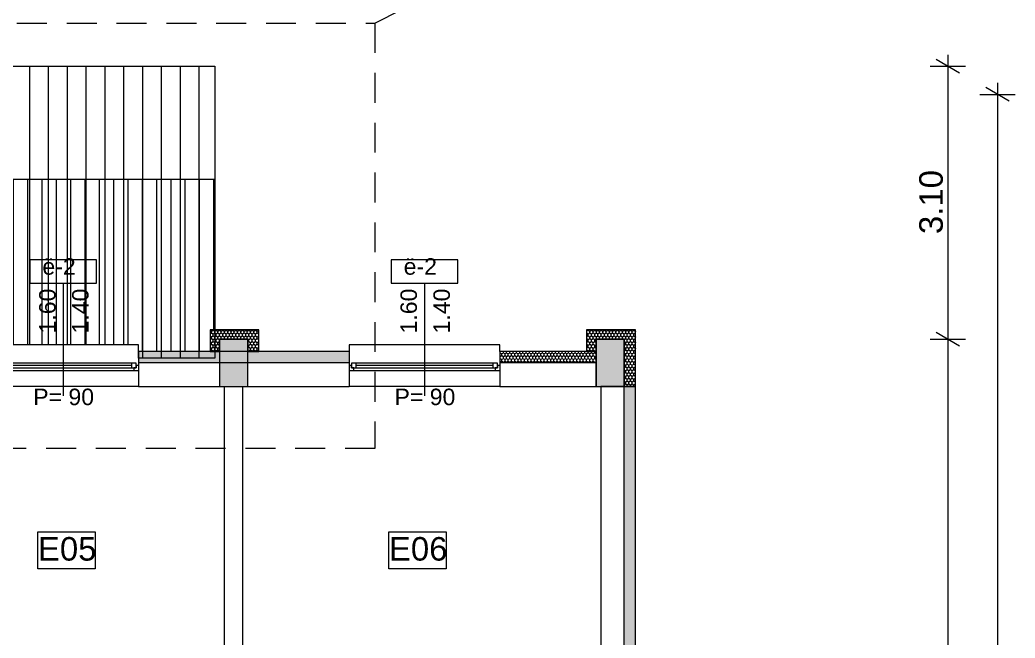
# Model space of a CAD drawing. Header units: feet. Extents: x 2796058 to 2855058, y -67651 to -26651.
# Drawn here: x 2828749 to 2839318, y -41532 to -34967 of the extents above; entities that cross this region are included whole.
import ezdxf
from ezdxf.enums import TextEntityAlignment as Align

# ---------------------------------------------------------------- set-up
doc = ezdxf.new("R2010")
doc.units = ezdxf.units.FT
doc.header["$MEASUREMENT"] = 0
doc.linetypes.add('Long Dashed', pattern=[529.166651, 317.499995, -211.666656])
for name, color, linetype in [('0_muret e jashtme', 7, 'Continuous'), ('Dimensioning - General', 7, 'Continuous'), ('Exterior walls', 7, 'Continuous')]:
    doc.layers.add(name, color=color, linetype=linetype)
for name, color, linetype, lineweight in [('0_muret e jashtme_Pen_No__1', 7, 'Continuous', 0), ('0_muret e jashtme_Pen_No__19', 255, 'Continuous', 0), ('ARCHICAD Window Markers_Pen_No__20', 1, 'Continuous', 0), ('ARCHICAD Windows_Pen_No__20', 1, 'Continuous', 0), ('Dimensioning - General_Pen_No__1', 7, 'Continuous', 0), ('Exterior walls_Pen_No__1', 7, 'Continuous', 0), ('Shell - Roof_Pen_No__21', 7, 'Continuous', 0), ('Structural - Bearing_Pen_No__1', 7, 'Continuous', 0), ('Text blocks_Pen_No__2', 8, 'Continuous', 0)]:
    doc.layers.add(name, color=color, linetype=linetype, lineweight=lineweight)
for name, color, linetype, lineweight, true_color in [('0_muret e jashtme_Pen_No__14', 7, 'Continuous', 0, 0xbd8b17), ('Structural - Bearing_Pen_No__104', 7, 'Continuous', 0, 0x96e196), ('Structural - Bearing_Pen_No__105', 7, 'Continuous', 0, 0xcae6ff)]:
    doc.layers.add(name, color=color, linetype=linetype, lineweight=lineweight, true_color=true_color)
doc.styles.add('GENERATED_STYLE_1', font='arial.ttf')
doc.dimstyles.new('GENERATED_STYLE__1', dxfattribs={"dimtxt": 250, "dimasz": 190, "dimexe": 0.18, "dimexo": 3, "dimgap": 0.09, "dimtad": 1, "dimtih": 1, "dimtoh": 1, "dimlfac": 0.001, "dimzin": 0, "dimdsep": 46, "dimtxsty": 'GENERATED_STYLE_1', "dimblk": 'ARROWHEAD_2', "dimblk1": 'ARROWHEAD_2', "dimblk2": 'ARROWHEAD_2', "dimcen": 0.09, "dimclrd": 7, "dimclre": 7, "dimclrt": 7, "dimadec": 0, "dimazin": 0, "dimtfac": 1, "dimtdec": 4, "dimtmove": 0, "dimatfit": 3, "dimfxl": 1, "dimtolj": 1, "dimtzin": 0, "dimarcsym": 0})
doc.dimstyles.new('GENERATED_STYLE__2', dxfattribs={"dimtxt": 250, "dimasz": 190, "dimexe": 0.18, "dimexo": 3, "dimgap": 0.09, "dimtad": 1, "dimlfac": 0.001, "dimzin": 0, "dimdsep": 46, "dimtxsty": 'GENERATED_STYLE_1', "dimblk": 'ARROWHEAD_2', "dimblk1": 'ARROWHEAD_2', "dimblk2": 'ARROWHEAD_2', "dimcen": 0.09, "dimclrd": 7, "dimclre": 7, "dimclrt": 7, "dimadec": 0, "dimazin": 0, "dimtfac": 1, "dimtdec": 4, "dimtmove": 0, "dimatfit": 3, "dimfxl": 1, "dimtolj": 1, "dimtzin": 0, "dimarcsym": 0})
pattern_1 = [(90, (2247653.822, -76424.967), (-34.6410162, 0), [20, -40]), (90, (2247636.502, -76394.967), (-34.6410162, 0), [20, -40]), (150, (2247653.822, -76404.967), (17.320508, 30), [20, -40]), (150, (2247619.18, -76404.967), (17.320508, 30), [20, -40]), (210, (2247653.822, -76424.967), (-17.320508, 30), [20, -40]), (210, (2247619.18, -76424.967), (-17.320508, 30), [20, -40])]

# ---------------------------------------------------------------- blocks, each defined once
blk = doc.blocks.new('Window 22_2')
at = {"layer": 'ARCHICAD Windows_Pen_No__20', "color": 1, "linetype": 'Continuous', "lineweight": 0}
for p, q in [((-800, 150), (-800, 220)), ((-800, 220), (800, 220)), ((800, 220), (800, 150)), ((-800, 150), (-800, 30)), ((800, 150), (800, 30)), ((-800, 30), (-800, 0)), ((-800, 0), (-775, 0)), ((-800, 0), (-800, -50)), ((-800, 0), (-800, -50)), ((-775, 25), (-725, 25)), ((-775, -25), (-775, 25)), ((-775, 0), (-775, -25)), ((-725, 25), (725, 25)), ((-725, 25), (-725, -25)), ((-725, 25), (725, 25)), ((-725, 0), (725, 0)), ((725, -25), (725, 25)), ((725, 25), (775, 25)), ((775, 25), (775, -25)), ((775, -25), (775, 0)), ((775, 0), (800, 0)), ((800, 30), (800, 0)), ((800, 0), (800, -50)), ((800, 0), (800, -50)), ((-750, -50), (-800, -50)), ((-800, -50), (-800, -220)), ((-775, -25), (-750, -25)), ((-725, -25), (-775, -25)), ((-750, -25), (-750, -50)), ((750, -50), (-750, -50)), ((725, -25), (-725, -25)), ((775, -25), (725, -25)), ((750, -50), (750, -25)), ((750, -25), (775, -25)), ((800, -50), (750, -50)), ((800, -50), (800, -220)), ((-800, -220), (800, -220))]:
    blk.add_line(p, q, dxfattribs=at)
blk = doc.blocks.new('W Marker 22')
at = {"layer": 'ARCHICAD Window Markers_Pen_No__20', "color": 1, "linetype": 'Continuous', "lineweight": 0}
for p, q in [((354, 975), (-354, 975)), ((-354, 975), (-354, 725)), ((354, 725), (354, 975)), ((-354, 725), (354, 725)), ((0, 725), (0, -470))]:
    blk.add_line(p, q, dxfattribs=at)
at = {"layer": 'ARCHICAD Window Markers_Pen_No__20', "color": 1, "lineweight": 0, "style": 'GENERATED_STYLE_1'}
for tag, rotation, p in [('AC_MarkerText_1', 180, (220, 1055)), ('AC_MarkerText_2_0', 270, (-322, 657)), ('AC_MarkerText_2_1', 270, (28, 657)), ('AC_MarkerText_4', 180, (417, -328))]:
    blk.add_attdef(tag, text='', height=175, rotation=rotation, dxfattribs=at).set_placement(p, align=Align.BOTTOM_LEFT)
blk = doc.blocks.new('Wall_4', base_point=(2819918, -38859))
at = {"layer": '0_muret e jashtme_Pen_No__14', "linetype": 'Continuous', "lineweight": 0, "true_color": 0xbd8b17}
h = blk.add_hatch(dxfattribs=at)
h.set_pattern_fill('STYROFOAM_SM_INSULATION', color=42, style=0, pattern_type=2)
h.set_pattern_definition(pattern_1)
h.paths.add_polyline_path([(2832245, -38489), (2830008, -38489), (2830008, -38609), (2832245, -38609)])
h = blk.add_hatch(dxfattribs=at)
h.set_pattern_fill('STYROFOAM_SM_INSULATION', color=42, style=0, pattern_type=2)
h.set_pattern_definition(pattern_1)
h.paths.add_polyline_path([(2833845, -38609), (2834868, -38609), (2834868, -38489), (2833845, -38489)])
at = {"layer": '0_muret e jashtme_Pen_No__1', "color": 7, "linetype": 'Continuous', "lineweight": 0}
for p, q in [((2830008, -38489), (2830008, -38609)), ((2832245, -38489), (2832245, -38609)), ((2833845, -38489), (2833845, -38609)), ((2832245, -38609), (2830008, -38609)), ((2830008, -38609), (2830008, -38639)), ((2830008, -38639), (2830008, -38689)), ((2832245, -38609), (2832245, -38639)), ((2832245, -38639), (2832245, -38689)), ((2834868, -38609), (2833845, -38609)), ((2833845, -38609), (2833845, -38639)), ((2833845, -38639), (2833845, -38689)), ((2830008, -38689), (2830008, -38859)), ((2832245, -38689), (2832245, -38859)), ((2833845, -38689), (2833845, -38859))]:
    blk.add_line(p, q, dxfattribs=at)
at = {"layer": '0_muret e jashtme_Pen_No__1', "color": 7, "linetype": 'Continuous', "lineweight": 0, "flags": 128}
for points in [[(2832245, -38489), (2830008, -38489)], [(2834868, -38489), (2833845, -38489)], [(2834868, -38859), (2834868, -38489)], [(2830008, -38859), (2830918, -38859)], [(2831118, -38859), (2832245, -38859)], [(2833845, -38859), (2834868, -38859)]]:
    blk.add_lwpolyline(points, dxfattribs=at)
at = {"layer": 'ARCHICAD Window Markers_Pen_No__20', "color": 1, "linetype": 'Continuous', "lineweight": 0}
ref = blk.add_blockref('W Marker 22', (2829208, -38489), dxfattribs=at)
ref.add_attrib('AC_MarkerText_1', 'ë-2', dxfattribs={"color": 1, "lineweight": 0, "height": 175, "style": 'GENERATED_STYLE_1'}).set_placement((2828988, -37726), align=Align.BOTTOM_LEFT)
ref.add_attrib('AC_MarkerText_2', '1.60', dxfattribs={"color": 1, "lineweight": 0, "height": 175, "rotation": 90, "style": 'GENERATED_STYLE_1'}).set_placement((2829181, -38297), align=Align.BOTTOM_LEFT)
ref.add_attrib('AC_MarkerText_3', '1.40', dxfattribs={"color": 1, "lineweight": 0, "height": 175, "rotation": 90, "style": 'GENERATED_STYLE_1'}).set_placement((2829531, -38297), align=Align.BOTTOM_LEFT)
ref.add_attrib('AC_MarkerText_4', 'P= 90', dxfattribs={"color": 1, "lineweight": 0, "height": 175, "style": 'GENERATED_STYLE_1'}).set_placement((2828891, -39111), align=Align.BOTTOM_LEFT)
ref = blk.add_blockref('W Marker 22', (2833045, -38489), dxfattribs=at)
ref.add_attrib('AC_MarkerText_1', 'ë-2', dxfattribs={"color": 1, "lineweight": 0, "height": 175, "style": 'GENERATED_STYLE_1'}).set_placement((2832825, -37726), align=Align.BOTTOM_LEFT)
ref.add_attrib('AC_MarkerText_2', '1.60', dxfattribs={"color": 1, "lineweight": 0, "height": 175, "rotation": 90, "style": 'GENERATED_STYLE_1'}).set_placement((2833018, -38297), align=Align.BOTTOM_LEFT)
ref.add_attrib('AC_MarkerText_3', '1.40', dxfattribs={"color": 1, "lineweight": 0, "height": 175, "rotation": 90, "style": 'GENERATED_STYLE_1'}).set_placement((2833368, -38297), align=Align.BOTTOM_LEFT)
ref.add_attrib('AC_MarkerText_4', 'P= 90', dxfattribs={"color": 1, "lineweight": 0, "height": 175, "style": 'GENERATED_STYLE_1'}).set_placement((2832728, -39111), align=Align.BOTTOM_LEFT)
at = {"layer": 'ARCHICAD Windows_Pen_No__20', "color": 1, "linetype": 'Continuous', "lineweight": 0, "xscale": -1, "zscale": 1000}
for p in [(2829208, -38639), (2833045, -38639)]:
    blk.add_blockref('Window 22_2', p, dxfattribs=at)
blk = doc.blocks.new('Window 22')
at = {"layer": 'ARCHICAD Windows_Pen_No__20', "color": 1, "linetype": 'Continuous', "lineweight": 0}
for p, q in [((-400, 150), (-400, 220)), ((-400, 220), (400, 220)), ((400, 220), (400, 150)), ((-400, 150), (-400, 30)), ((400, 150), (400, 30)), ((-400, 30), (-400, 0)), ((-400, 0), (-375, 0)), ((-400, 0), (-400, -50)), ((-400, 0), (-400, -50)), ((-375, 25), (-325, 25)), ((-375, -25), (-375, 25)), ((-375, 0), (-375, -25)), ((-325, 25), (325, 25)), ((-325, 25), (-325, -25)), ((-325, 25), (325, 25)), ((-325, 0), (325, 0)), ((325, -25), (325, 25)), ((325, 25), (375, 25)), ((375, 25), (375, -25)), ((375, -25), (375, 0)), ((375, 0), (400, 0)), ((400, 30), (400, 0)), ((400, 0), (400, -50)), ((400, 0), (400, -50)), ((-350, -50), (-400, -50)), ((-400, -50), (-400, -220)), ((-375, -25), (-350, -25)), ((-325, -25), (-375, -25)), ((-350, -25), (-350, -50)), ((350, -50), (-350, -50)), ((325, -25), (-325, -25)), ((375, -25), (325, -25)), ((350, -50), (350, -25)), ((350, -25), (375, -25)), ((400, -50), (350, -50)), ((400, -50), (400, -220)), ((-400, -220), (400, -220))]:
    blk.add_line(p, q, dxfattribs=at)
blk = doc.blocks.new('Wall_6', base_point=(2834918, -38859))
at = {"layer": '0_muret e jashtme_Pen_No__14', "linetype": 'Continuous', "lineweight": 0, "true_color": 0xbd8b17}
h = blk.add_hatch(dxfattribs=at)
h.set_pattern_fill('STYROFOAM_SM_INSULATION', color=42, style=0, pattern_type=2)
h.set_pattern_definition(pattern_1)
h.paths.add_polyline_path([(2835168, -38859), (2835168, -43309), (2835288, -43309), (2835288, -38859)])
h = blk.add_hatch(dxfattribs=at)
h.set_pattern_fill('STYROFOAM_SM_INSULATION', color=42, style=0, pattern_type=2)
h.set_pattern_definition(pattern_1)
h.paths.add_polyline_path([(2835288, -44109), (2835168, -44109), (2835168, -49209), (2835288, -49329)])
at = {"layer": '0_muret e jashtme_Pen_No__1', "color": 7, "linetype": 'Continuous', "lineweight": 0}
for p, q in [((2835168, -43309), (2835168, -38859)), ((2835088, -43309), (2834918, -43309)), ((2835138, -43309), (2835088, -43309)), ((2835168, -43309), (2835138, -43309)), ((2835288, -43309), (2835168, -43309)), ((2835088, -44109), (2834918, -44109)), ((2835138, -44109), (2835088, -44109)), ((2835168, -44109), (2835138, -44109)), ((2835168, -49209), (2835168, -44109)), ((2835288, -44109), (2835168, -44109))]:
    blk.add_line(p, q, dxfattribs=at)
at = {"layer": '0_muret e jashtme_Pen_No__1', "color": 7, "linetype": 'Continuous', "lineweight": 0, "flags": 128}
for points in [[(2834918, -38859), (2834918, -42509)], [(2835288, -38859), (2834918, -38859)], [(2835288, -43309), (2835288, -38859)], [(2834918, -42759), (2834918, -43309)], [(2834918, -44109), (2834918, -44659)], [(2835288, -49329), (2835288, -44109)], [(2834918, -44859), (2834918, -48959)]]:
    blk.add_lwpolyline(points, dxfattribs=at)
at = {"layer": 'ARCHICAD Window Markers_Pen_No__20', "color": 1, "linetype": 'Continuous', "lineweight": 0}
ref = blk.add_blockref('W Marker 22', (2835288, -43709), dxfattribs=dict(at, rotation=270))
ref.add_attrib('AC_MarkerText_1', 'ë-6', dxfattribs={"color": 1, "lineweight": 0, "height": 175, "rotation": 90, "style": 'GENERATED_STYLE_1'}).set_placement((2836286, -43872), align=Align.BOTTOM_LEFT)
ref.add_attrib('AC_MarkerText_2', '80', dxfattribs={"color": 1, "lineweight": 0, "height": 175, "rotation": 360, "style": 'GENERATED_STYLE_1'}).set_placement((2835623, -43975), align=Align.BOTTOM_LEFT)
ref.add_attrib('AC_MarkerText_2_1', '80', dxfattribs={"color": 1, "lineweight": 0, "height": 175, "rotation": 360, "style": 'GENERATED_STYLE_1'}).set_placement((2835623, -43625), align=Align.BOTTOM_LEFT)
ref.add_attrib('AC_MarkerText_4', 'P= 1.30', dxfattribs={"color": 1, "lineweight": 0, "height": 175, "rotation": 90, "style": 'GENERATED_STYLE_1'}).set_placement((2834903, -44069), align=Align.BOTTOM_LEFT)
at = {"layer": 'ARCHICAD Windows_Pen_No__20', "color": 1, "linetype": 'Continuous', "lineweight": 0, "xscale": -1, "zscale": 1000, "rotation": 269.9999999521411}
blk.add_blockref('Window 22', (2835138, -43709), dxfattribs=at)
blk = doc.blocks.new('Wall_9', base_point=(2831118, -38859))
at = {"layer": '0_muret e jashtme_Pen_No__1', "color": 7, "linetype": 'Continuous', "lineweight": 0, "flags": 128}
for points in [[(2830918, -38859), (2830918, -42509)], [(2831118, -42509), (2831118, -38859)]]:
    blk.add_lwpolyline(points, dxfattribs=at)
blk = doc.blocks.new('Line_7', base_point=(2832520, -35000))
at = {"layer": 'Exterior walls_Pen_No__1', "color": 7, "linetype": 'Continuous', "lineweight": 0}
for p, q in [((2838418, -32029), (2838150, -31940)), ((2838330, -32298), (2838150, -31940)), ((2838418, -32029), (2838330, -32298))]:
    blk.add_line(p, q, dxfattribs=at)
at = {"layer": 'Exterior walls_Pen_No__1', "color": 7, "linetype": 'Long Dashed', "lineweight": 0}
blk.add_line((2832520, -35000), (2838240, -32119), dxfattribs=at)
blk = doc.blocks.new('*D95', base_point=(2247654, -76425))
at = {"layer": 'Dimensioning - General_Pen_No__1', "color": 7, "linetype": 'Continuous', "lineweight": 0, "transparency": 16777216}
for p, q in [((2835288, -34079), (2835288, -34454)), ((2819596, -34392), (2819740, -34142)), ((2835216, -34392), (2835360, -34142)), ((2835288, -34267), (2819668, -34267)), ((2835410, -34267), (2835288, -34267))]:
    blk.add_line(p, q, dxfattribs=at)
at = {"layer": 'Dimensioning - General_Pen_No__1', "color": 7, "lineweight": 0, "transparency": 16777216, "char_height": 250, "attachment_point": 7, "style": 'GENERATED_STYLE_1'}
for s, insert in [('\\A1;10', (2819740, -34217)), ('\\A1;15.55', (2827240, -34217))]:
    blk.add_mtext(s, dxfattribs=dict(at, insert=insert))
blk = doc.blocks.new('ARROWHEAD_2')
at = {"color": 0, "linetype": 'Continuous', "lineweight": 0}
for p, q in [((-0.378, -0.655), (0.378, 0.655)), ((0, 0), (-1, 0))]:
    blk.add_line(p, q, dxfattribs=at)
blk = doc.blocks.new('*D99', base_point=(2247654, -76425))
at = {"layer": 'Dimensioning - General_Pen_No__1', "color": 7, "linetype": 'Continuous', "lineweight": 0, "transparency": 16777216}
for p, q in [((2804018, -33473), (2804018, -33848)), ((2835288, -33473), (2835288, -33848)), ((2804090, -33535), (2803946, -33785)), ((2835216, -33785), (2835360, -33535)), ((2804018, -33660), (2803896, -33660)), ((2835288, -33660), (2804018, -33660)), ((2835410, -33660), (2835288, -33660))]:
    blk.add_line(p, q, dxfattribs=at)
at = {"layer": 'Dimensioning - General_Pen_No__1', "color": 7, "lineweight": 0, "transparency": 16777216, "insert": (2819226, -33610), "char_height": 250, "attachment_point": 7, "style": 'GENERATED_STYLE_1'}
blk.add_mtext('\\A1;31.20', dxfattribs=at)
blk = doc.blocks.new('*D103', base_point=(2247654, -76425))
at = {"layer": 'Dimensioning - General_Pen_No__1', "color": 7, "linetype": 'Continuous', "lineweight": 0, "transparency": 16777216}
for p, q in [((2838729, -35531), (2838479, -35386)), ((2838604, -35336), (2838604, -35459)), ((2838416, -35459), (2838791, -35459)), ((2838604, -35459), (2838604, -38359)), ((2838416, -38359), (2838791, -38359)), ((2838729, -38431), (2838479, -38286)), ((2838604, -38359), (2838604, -49140))]:
    blk.add_line(p, q, dxfattribs=at)
at = {"layer": 'Dimensioning - General_Pen_No__1', "color": 7, "lineweight": 0, "transparency": 16777216, "insert": (2838554, -37241), "char_height": 250, "attachment_point": 7, "rotation": 90, "style": 'GENERATED_STYLE_1'}
blk.add_mtext('\\A1;3.10', dxfattribs=at)
blk = doc.blocks.new('*D105', base_point=(2247654, -76425))
at = {"layer": 'Dimensioning - General_Pen_No__1', "color": 7, "linetype": 'Continuous', "lineweight": 0, "transparency": 16777216}
for p, q in [((2839256, -35831), (2839006, -35686)), ((2839131, -35636), (2839131, -35759)), ((2838943, -35759), (2839318, -35759)), ((2839131, -35759), (2839131, -49140)), ((2838943, -49140), (2839318, -49140)), ((2839006, -49068), (2839256, -49212)), ((2839131, -49140), (2839131, -49262))]:
    blk.add_line(p, q, dxfattribs=at)
at = {"layer": 'Dimensioning - General_Pen_No__1', "color": 7, "lineweight": 0, "transparency": 16777216, "insert": (2839081, -42877), "char_height": 250, "attachment_point": 7, "rotation": 90, "style": 'GENERATED_STYLE_1'}
blk.add_mtext('\\A1;14.00', dxfattribs=at)

msp = doc.modelspace()

# ---------------------------------------------------------------- hatches: boundary and pattern name
at = {"layer": '0_muret e jashtme_Pen_No__14', "linetype": 'Continuous', "lineweight": 0, "true_color": 0xbd8b17}
h = msp.add_hatch(dxfattribs=at)
h.set_pattern_fill('STYROFOAM_SM_INSULATION', color=42, style=0, pattern_type=2)
h.set_pattern_definition(pattern_1)
h.paths.add_polyline_path([(2831288.173, -38488.549), (2831288.173, -38258.069), (2830768.173, -38258.069), (2830768.173, -38488.549), (2830868.173, -38488.549), (2830868.173, -38358.549), (2831168.173, -38358.549), (2831168.173, -38488.549)])
h = msp.add_hatch(dxfattribs=at)
h.set_pattern_fill('STYROFOAM_SM_INSULATION', color=42, style=0, pattern_type=2)
h.set_pattern_definition(pattern_1)
h.paths.add_polyline_path([(2835288.173, -38858.549), (2835288.173, -38258.069), (2834768.173, -38258.069), (2834768.173, -38488.549), (2834868.173, -38488.549), (2834868.173, -38358.549), (2835168.173, -38358.549), (2835168.173, -38858.549)])
at = {"layer": '0_muret e jashtme_Pen_No__19', "linetype": 'Continuous', "lineweight": 0}
for points in [[(2831168.173, -38858.549), (2831168.173, -38358.549), (2830868.173, -38358.549), (2830868.173, -38858.549)], [(2835168.173, -38858.549), (2835168.173, -38358.549), (2834868.173, -38358.549), (2834868.173, -38858.549)]]:
    msp.add_hatch(color=255, dxfattribs=at).paths.add_polyline_path(points)
at = {"layer": 'Structural - Bearing_Pen_No__104', "linetype": 'Continuous', "lineweight": 0, "true_color": 0x96e196}
h = msp.add_hatch(dxfattribs=at)
h.set_pattern_fill('PLANK_FLOOR', color=81, style=0, pattern_type=2)
h.set_pattern_definition([(90, (2823058.01, -37821.34), (-152, 0), [])])
h.paths.add_polyline_path([(2823568.173, -38258.069), (2823568.173, -36658.549), (2830818.173, -36658.549), (2830818.173, -38258.069), (2830768.173, -38258.069), (2830768.173, -38488.549), (2830008.113, -38488.549), (2830008.113, -38418.549), (2828408.113, -38418.549), (2828408.113, -38488.549), (2827688.173, -38488.549), (2827688.173, -38258.069), (2827168.173, -38258.069), (2827168.173, -38488.549), (2826375.075, -38488.549), (2826375.075, -38418.549), (2824775.075, -38418.549), (2824775.075, -38488.549), (2824088.173, -38488.549), (2824088.173, -38258.069), (2823618.173, -38258.069)])
at = {"layer": 'Structural - Bearing_Pen_No__105', "linetype": 'Continuous', "lineweight": 0, "true_color": 0xcae6ff}
h = msp.add_hatch(dxfattribs=at)
h.set_pattern_fill('SOLDIER_COURSE', color=254, style=0, pattern_type=2)
h.set_pattern_definition([(90, (2247653.82, -76424.97), (-200, 0), [])])
h.paths.add_polyline_path([(2824119.462, -35458.549), (2830818.173, -35458.549), (2830818.173, -38559.095), (2830008.113, -38558.549), (2830008.113, -38418.549), (2828408.113, -38418.549), (2828408.113, -38558.549), (2827618.173, -38559.095), (2827618.173, -38308.549), (2827218.173, -38308.549), (2827218.173, -38558.549), (2826375.075, -38558.549), (2826375.075, -38418.549), (2824775.075, -38418.549), (2824775.075, -38558.549), (2824119.462, -38558.549), (2824119.462, -38308.549)])

# ---------------------------------------------------------------- linework, layer by layer
at = {"layer": '0_muret e jashtme_Pen_No__1', "color": 7, "linetype": 'Continuous', "lineweight": 0, "flags": 128}
for points in [[(2831288.173, -38488.549), (2831288.173, -38258.069), (2830768.173, -38258.069), (2830768.173, -38488.549), (2830868.173, -38488.549), (2830868.173, -38358.549), (2831168.173, -38358.549), (2831168.173, -38488.549)], [(2835288.173, -38858.549), (2835288.173, -38258.069), (2834768.173, -38258.069), (2834768.173, -38488.549), (2834868.173, -38488.549), (2834868.173, -38358.549), (2835168.173, -38358.549), (2835168.173, -38858.549)], [(2831168.173, -38858.549), (2831168.173, -38358.549), (2830868.173, -38358.549), (2830868.173, -38858.549)], [(2835168.173, -38858.549), (2835168.173, -38358.549), (2834868.173, -38358.549), (2834868.173, -38858.549)]]:
    msp.add_lwpolyline(points, close=True, dxfattribs=at)
at = {"layer": 'Dimensioning - General', "color": 7, "linetype": 'Continuous', "lineweight": 0}
for p, q in [((2838728.753, -38430.718), (2838478.753, -38286.381)), ((2838603.753, -38358.549), (2838603.753, -49140.13))]:
    msp.add_line(p, q, dxfattribs=at)
at = {"layer": 'Shell - Roof_Pen_No__21', "color": 7, "linetype": 'Long Dashed', "lineweight": 0}
for p, q in [((2819193.124, -35000.362), (2832520.318, -35000.362)), ((2832520.318, -35000.362), (2832520.318, -39519.498)), ((2832520.318, -39519.498), (2819193.124, -39519.498))]:
    msp.add_line(p, q, dxfattribs=at)
at = {"layer": 'Structural - Bearing_Pen_No__1', "color": 7, "linetype": 'Continuous', "lineweight": 0, "flags": 128}
for points in [[(2824119.462, -35458.549), (2830818.173, -35458.549), (2830818.173, -38559.095), (2830008.113, -38558.549), (2830008.113, -38418.549), (2828408.113, -38418.549), (2828408.113, -38558.549), (2827618.173, -38559.095), (2827618.173, -38308.549), (2827218.173, -38308.549), (2827218.173, -38558.549), (2826375.075, -38558.549), (2826375.075, -38418.549), (2824775.075, -38418.549), (2824775.075, -38558.549), (2824119.462, -38558.549), (2824119.462, -38308.549)], [(2823568.173, -38258.069), (2823568.173, -36658.549), (2830818.173, -36658.549), (2830818.173, -38258.069), (2830768.173, -38258.069), (2830768.173, -38488.549), (2830008.113, -38488.549), (2830008.113, -38418.549), (2828408.113, -38418.549), (2828408.113, -38488.549), (2827688.173, -38488.549), (2827688.173, -38258.069), (2827168.173, -38258.069), (2827168.173, -38488.549), (2826375.075, -38488.549), (2826375.075, -38418.549), (2824775.075, -38418.549), (2824775.075, -38488.549), (2824088.173, -38488.549), (2824088.173, -38258.069), (2823618.173, -38258.069)]]:
    msp.add_lwpolyline(points, close=True, dxfattribs=at)
at = {"layer": 'Text blocks_Pen_No__2', "color": 8, "linetype": 'Continuous', "lineweight": 0, "flags": 128}
for points in [[(2828941.137, -40402.25), (2829549.137, -40402.25), (2829549.137, -40795.107), (2828941.137, -40795.107)], [(2832668.545, -40402.249), (2833276.545, -40402.249), (2833276.545, -40795.107), (2832668.545, -40795.107)]]:
    msp.add_lwpolyline(points, close=True, dxfattribs=at)

# ---------------------------------------------------------------- block references
at = {"layer": '0_muret e jashtme', "color": 7, "lineweight": 0}
for name, p in [('Wall_4', (2819918.173, -38858.549)), ('Wall_9', (2831118.173, -38858.549)), ('Wall_6', (2834918.173, -38858.549))]:
    msp.add_blockref(name, p, dxfattribs=at)
at = {"layer": 'Exterior walls', "color": 7, "linetype": 'Long Dashed', "lineweight": 0}
msp.add_blockref('Line_7', (2832520.318, -35000.362), dxfattribs=at)

# ---------------------------------------------------------------- texts
at = {"layer": 'Text blocks_Pen_No__2', "color": 8, "linetype": 'Continuous', "lineweight": 0, "char_height": 250, "attachment_point": 1, "style": 'GENERATED_STYLE_1'}
for s, insert in [('\\A1;E05', (2828941.137, -40459.393)), ('\\A1;E06', (2832668.545, -40459.392))]:
    msp.add_mtext(s, dxfattribs=dict(at, insert=insert))

# ---------------------------------------------------------------- dimensions: what is measured, and where the dimension line sits
at = {"layer": 'Dimensioning - General', "color": 7, "linetype": 'Continuous', "lineweight": 0}
for base, p1, p2, text, picture, middle in [((2804018.173, -33660.232), (2835288.173, -34266.922), (2804018.173, -43991.934), '31.20', '*D99', (2819645.745, -33485.232)), ((2819668.173, -34266.922), (2835288.173, -40141.454), (2819668.173, -34933.048), '15.55', '*D95', (2827660.46, -34091.922))]:
    dim = msp.add_linear_dim(base=base, p1=p1, p2=p2, angle=180, text=text, dimstyle='GENERATED_STYLE__1', dxfattribs=at)
    dim.commit()
    dim.dimension.update_dxf_attribs({"geometry": picture, "text_midpoint": middle, "dimtype": 160})
for base, p1, p2, text, picture, middle in [((2838603.753, -38358.549), (2830818.173, -35458.549), (2833627.834, -38358.549), '3.10', '*D103', (2838428.753, -36916.416)), ((2839130.825, -49140.13), (2838603.753, -35758.549), (2838603.753, -49140.13), '14.00', '*D105', (2838955.825, -42456.767))]:
    dim = msp.add_linear_dim(base=base, p1=p1, p2=p2, angle=270, text=text, dimstyle='GENERATED_STYLE__2', dxfattribs=at)
    dim.commit()
    dim.dimension.update_dxf_attribs({"geometry": picture, "text_midpoint": middle, "dimtype": 160, "text_rotation": 90})

doc.saveas('drawing.dxf')
